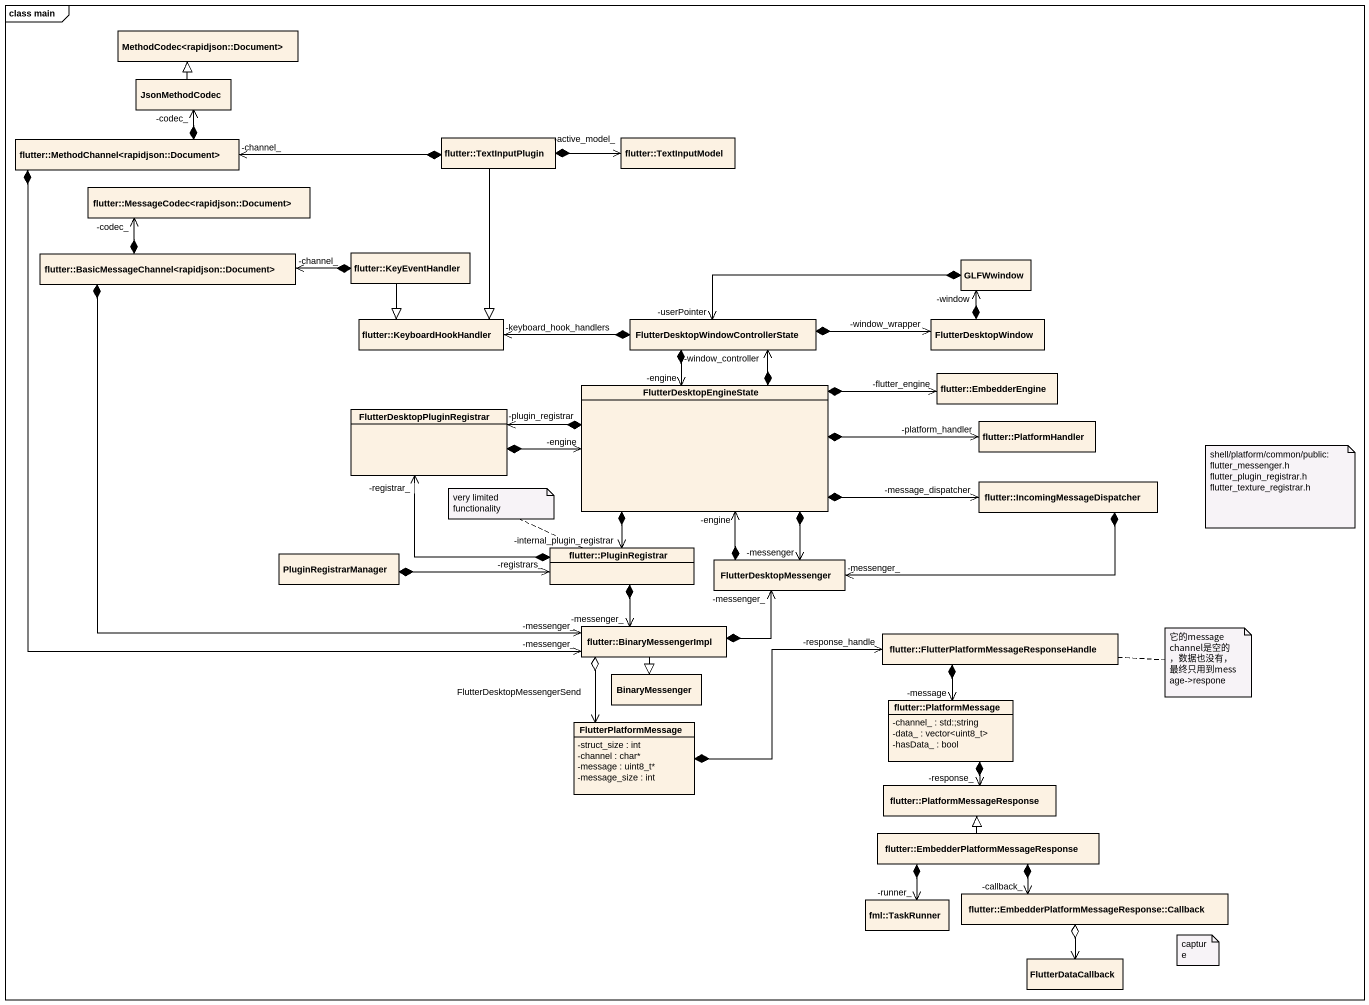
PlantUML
@startuml
mainframe class main
hide circle
hide empty members
skinparam classAttributeIconSize 0
class "MethodCodec<rapidjson::Document>" as MethodCodec_rapidjson
class JsonMethodCodec
class "flutter::MethodChannel<rapidjson::Document>" as flutter_MethodChannel
class "flutter::TextInputPlugin" as flutter_TextInputPlugin
class "flutter::TextInputModel" as flutter_TextInputModel
class "flutter::MessageCodec<rapidjson::Document>" as flutter_MessageCodec
class "flutter::BasicMessageChannel<rapidjson::Document>" as flutter_BasicMessageChannel
class "flutter::KeyEventHandler" as flutter_KeyEventHandler
class GLFWwindow
class "flutter::KeyboardHookHandler" as flutter_KeyboardHookHandler
class "FlutterDesktopWindowControllerState" as FlutterDesktopWindowControll
class FlutterDesktopWindow
class "flutter::EmbedderEngine" as flutter_EmbedderEngine
class "FlutterDesktopPluginRegistrar" as FlutterDesktopPluginRegistra
class FlutterDesktopEngineState
class "flutter::PlatformHandler" as flutter_PlatformHandler
class "flutter::IncomingMessageDispatcher" as flutter_IncomingMessageDispa
class PluginRegistrarManager
class "flutter::PluginRegistrar" as flutter_PluginRegistrar
class FlutterDesktopMessenger
class "flutter::BinaryMessengerImpl" as flutter_BinaryMessengerImpl
class "flutter::FlutterPlatformMessageResponseHandle" as flutter_FlutterPlatformMessa
class BinaryMessenger
class FlutterPlatformMessage {
  -struct_size : int
  -channel : char*
  -message : uint8_t*
  -message_size : int
}
class "flutter::PlatformMessage" as flutter_PlatformMessage {
  -channel_ : std:;string
  -data_ : vector<uint8_t>
  -hasData_ : bool
}
class "flutter::PlatformMessageResponse" as flutter_PlatformMessageRespo
class "flutter::EmbedderPlatformMessageResponse" as flutter_EmbedderPlatformMess
class "fml::TaskRunner" as fml_TaskRunner
class "flutter::EmbedderPlatformMessageResponse::Callback" as flutter_EmbedderPlatformMess_2
class FlutterDataCallback
JsonMethodCodec -up-|> MethodCodec_rapidjson
flutter_MethodChannel *-up-> "-codec_" JsonMethodCodec
flutter_MethodChannel *--> "-messenger_" flutter_BinaryMessengerImpl
flutter_TextInputPlugin *-left-> "-channel_" flutter_MethodChannel
flutter_TextInputPlugin *-right-> "-active_model_" flutter_TextInputModel
flutter_TextInputPlugin --|> flutter_KeyboardHookHandler
flutter_BasicMessageChannel *-up-> "-codec_" flutter_MessageCodec
flutter_BasicMessageChannel *--> "-messenger_" flutter_BinaryMessengerImpl
flutter_KeyEventHandler *-left-> "-channel_" flutter_BasicMessageChannel
flutter_KeyEventHandler --|> flutter_KeyboardHookHandler
GLFWwindow *-left-> "-userPointer" FlutterDesktopWindowControll
FlutterDesktopWindowControll *-left-> "-keyboard_hook_handlers" flutter_KeyboardHookHandler
FlutterDesktopWindowControll *-right-> "-window_wrapper" FlutterDesktopWindow
FlutterDesktopWindowControll *--> "-engine" FlutterDesktopEngineState
FlutterDesktopWindow *-up-> "-window" GLFWwindow
FlutterDesktopPluginRegistra *-right-> "-engine" FlutterDesktopEngineState
FlutterDesktopEngineState *-up-> "-window_controller" FlutterDesktopWindowControll
FlutterDesktopEngineState *-right-> "-flutter_engine" flutter_EmbedderEngine
FlutterDesktopEngineState *-left-> "-plugin_registrar" FlutterDesktopPluginRegistra
FlutterDesktopEngineState *-right-> "-platform_handler" flutter_PlatformHandler
FlutterDesktopEngineState *-right-> "-message_dispatcher" flutter_IncomingMessageDispa
FlutterDesktopEngineState *--> "-internal_plugin_registrar" flutter_PluginRegistrar
FlutterDesktopEngineState *--> "-messenger" FlutterDesktopMessenger
flutter_IncomingMessageDispa *-left-> "-messenger_" FlutterDesktopMessenger
PluginRegistrarManager *-right-> "-registrars_" flutter_PluginRegistrar
flutter_PluginRegistrar *-up-> "-registrar_" FlutterDesktopPluginRegistra
flutter_PluginRegistrar *--> "-messenger_" flutter_BinaryMessengerImpl
FlutterDesktopMessenger *-up-> "-engine" FlutterDesktopEngineState
flutter_BinaryMessengerImpl *-right-> "-messenger_" FlutterDesktopMessenger
flutter_BinaryMessengerImpl --|> BinaryMessenger
flutter_BinaryMessengerImpl o--> FlutterPlatformMessage : FlutterDesktopMessengerSend
flutter_FlutterPlatformMessa *--> "-message" flutter_PlatformMessage
FlutterPlatformMessage *-right-> "-response_handle" flutter_FlutterPlatformMessa
flutter_PlatformMessage *--> "-response_" flutter_PlatformMessageRespo
flutter_EmbedderPlatformMess -up-|> flutter_PlatformMessageRespo
flutter_EmbedderPlatformMess *--> "-runner_" fml_TaskRunner
flutter_EmbedderPlatformMess *-right-> "-callback_" flutter_EmbedderPlatformMess_2
flutter_EmbedderPlatformMess_2 o--> FlutterDataCallback
note as N1
  shell/platform/common/public:
  flutter_messenger.h
  flutter_plugin_registrar.h
  flutter_texture_registrar.h
end note
note left of flutter_PluginRegistrar : very limited functionality
note right of flutter_FlutterPlatformMessa : 它的message channel是空的，数据也没有，最终只用到message->respone
note as N4
  capture
end note
@enduml
